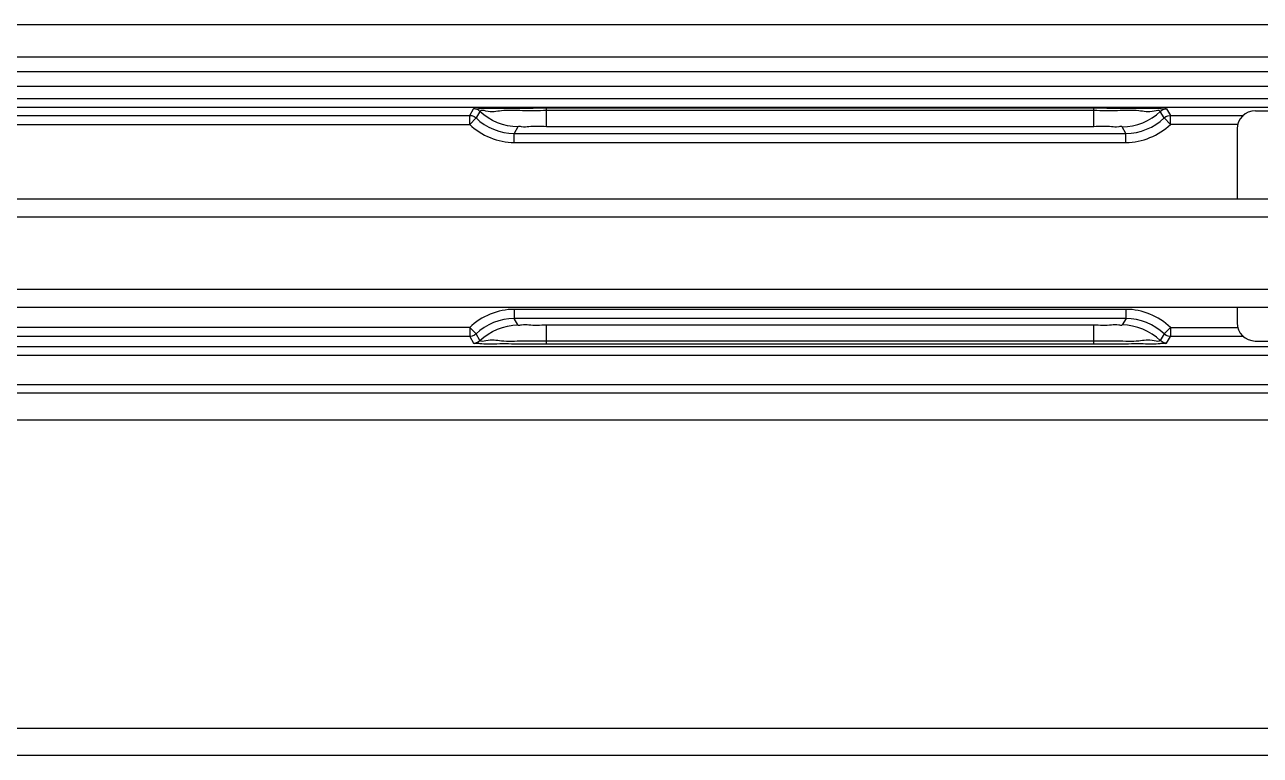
# Model space of a CAD drawing. Header units: millimetres. Extents: x 473 to 3963, y -1329 to 3488.
# Drawn here: x 2273.8 to 2341.9, y -68.7 to -28.4 of the extents above; entities that cross this region are included whole.
import ezdxf

# ---------------------------------------------------------------- set-up
doc = ezdxf.new("R2010")
doc.units = ezdxf.units.MM
doc.header["$LTSCALE"] = 392.37
doc.layers.get('0').update_dxf_attribs({"linetype": 'CONTINUOUS'})

msp = doc.modelspace()

# ---------------------------------------------------------------- linework, layer by layer
at = {"linetype": 'Continuous'}
for p, q in [((2584.648, -28.397), (1875.848, -28.397)), ((2584.648, -30.197), (1875.848, -30.197)), ((2476.148, -30.997), (1946.148, -30.997)), ((2499.591, -31.797), (1904.948, -31.797)), ((1957.652, -32.465), (2464.644, -32.465)), ((1957.652, -32.465), (2464.644, -32.465)), ((2464.644, -32.965), (1957.652, -32.965)), ((2464.644, -32.965), (1957.652, -32.965)), ((2298.33, -33.397), (2298.538, -33.036)), ((2298.33, -33.397), (2298.538, -33.036)), ((2298.888, -33.179), (2298.68, -33.54)), ((2298.888, -33.179), (2298.68, -33.54)), ((2302.553, -32.991), (2332.743, -32.991)), ((2302.553, -33.138), (2302.553, -32.991)), ((2302.553, -33.138), (2302.553, -32.991)), ((2332.743, -33.138), (2302.553, -33.138)), ((2302.553, -34.023), (2302.553, -33.138)), ((2302.553, -34.023), (2302.553, -33.138)), ((2332.743, -33.138), (2302.553, -33.138)), ((2332.743, -33.138), (2332.743, -32.991)), ((2332.743, -33.138), (2332.743, -32.991)), ((2332.743, -34.023), (2332.743, -33.138)), ((2332.743, -34.023), (2332.743, -33.138)), ((2336.616, -33.54), (2336.408, -33.179)), ((2336.616, -33.54), (2336.408, -33.179)), ((2336.758, -33.036), (2336.966, -33.397)), ((2336.758, -33.036), (2336.966, -33.397)), ((2341.649, -33.148), (2374.648, -33.148)), ((2266.966, -33.397), (2298.33, -33.397)), ((2266.966, -33.397), (2298.33, -33.397)), ((2266.966, -33.897), (2298.33, -33.897)), ((2266.966, -33.897), (2298.33, -33.897)), ((2298.33, -33.897), (2298.33, -33.397)), ((2298.33, -33.897), (2298.33, -33.397)), ((2298.33, -33.897), (2298.68, -33.54)), ((2298.33, -33.897), (2298.68, -33.54)), ((2300.988, -34.036), (2300.779, -34.397)), ((2300.988, -34.036), (2300.779, -34.397)), ((2332.743, -34.023), (2302.553, -34.023)), ((2332.743, -34.023), (2302.553, -34.023)), ((2334.517, -34.397), (2334.309, -34.036)), ((2334.517, -34.397), (2334.309, -34.036)), ((2336.966, -33.897), (2336.617, -33.54)), ((2336.966, -33.897), (2336.617, -33.54)), ((2336.966, -33.897), (2336.966, -33.397)), ((2336.966, -33.397), (2340.999, -33.397)), ((2336.966, -33.897), (2336.966, -33.397)), ((2336.966, -33.397), (2340.999, -33.397)), ((2340.648, -33.897), (2336.966, -33.897)), ((2340.648, -33.897), (2336.966, -33.897)), ((2300.779, -34.397), (2334.517, -34.397)), ((2300.779, -34.897), (2300.779, -34.397)), ((2300.779, -34.897), (2300.779, -34.397)), ((2300.779, -34.397), (2334.517, -34.397)), ((2334.517, -34.897), (2334.517, -34.397)), ((2334.517, -34.897), (2334.517, -34.397)), ((2340.648, -34.148), (2340.648, -37.997)), ((2300.779, -34.897), (2334.517, -34.897)), ((2300.779, -34.897), (2334.517, -34.897)), ((1942.148, -37.997), (2497.186, -37.997)), ((1942.148, -37.997), (2497.186, -37.997)), ((1942.148, -38.997), (2497.186, -38.997)), ((2497.186, -42.997), (1942.148, -42.997)), ((2497.186, -43.997), (1942.148, -43.997)), ((2497.186, -43.997), (1942.148, -43.997)), ((2300.779, -44.098), (2300.779, -44.598)), ((2334.517, -44.098), (2300.779, -44.098)), ((2300.779, -44.098), (2300.779, -44.598)), ((2334.517, -44.098), (2300.779, -44.098)), ((2334.517, -44.098), (2334.517, -44.598)), ((2334.517, -44.098), (2334.517, -44.598)), ((2340.648, -43.997), (2340.648, -44.847)), ((2334.518, -44.598), (2300.779, -44.598)), ((2300.987, -44.959), (2300.779, -44.598)), ((2300.987, -44.959), (2300.779, -44.598)), ((2334.518, -44.598), (2300.779, -44.598)), ((2334.518, -44.598), (2334.309, -44.959)), ((2334.518, -44.598), (2334.309, -44.959)), ((2298.33, -45.098), (2266.966, -45.098)), ((2298.33, -45.098), (2266.966, -45.098)), ((2298.33, -45.598), (2266.966, -45.598)), ((2298.33, -45.598), (2266.966, -45.598)), ((2298.33, -45.098), (2298.68, -45.455)), ((2298.33, -45.098), (2298.33, -45.598)), ((2298.33, -45.098), (2298.33, -45.598)), ((2298.33, -45.098), (2298.68, -45.455)), ((2298.33, -45.598), (2298.538, -45.959)), ((2298.33, -45.598), (2298.538, -45.959)), ((2298.888, -45.816), (2298.68, -45.455)), ((2298.888, -45.816), (2298.68, -45.455)), ((2332.743, -44.972), (2302.553, -44.972)), ((2302.553, -45.856), (2302.553, -44.972)), ((2302.553, -45.856), (2302.553, -44.972)), ((2332.743, -44.972), (2302.553, -44.972)), ((2332.743, -45.856), (2332.743, -44.972)), ((2332.743, -45.856), (2332.743, -44.972)), ((2336.617, -45.455), (2336.408, -45.816)), ((2336.617, -45.455), (2336.408, -45.816)), ((2336.966, -45.098), (2336.617, -45.455)), ((2336.966, -45.098), (2336.617, -45.455)), ((2336.758, -45.959), (2336.966, -45.598)), ((2336.758, -45.959), (2336.966, -45.598)), ((2336.966, -45.098), (2340.648, -45.098)), ((2336.966, -45.098), (2336.966, -45.598)), ((2336.966, -45.098), (2336.966, -45.598)), ((2336.966, -45.098), (2340.648, -45.098)), ((2340.999, -45.598), (2336.966, -45.598)), ((2340.999, -45.598), (2336.966, -45.598)), ((1958.124, -46.148), (2464.172, -46.148)), ((1958.124, -46.148), (2464.172, -46.148)), ((2332.743, -45.856), (2302.553, -45.856)), ((2302.553, -46.004), (2302.553, -45.856)), ((2302.553, -46.004), (2302.553, -45.856)), ((2332.743, -45.856), (2302.553, -45.856)), ((2302.553, -46.004), (2332.743, -46.004)), ((2302.553, -46.004), (2332.743, -46.004)), ((2332.743, -46.004), (2332.743, -45.856)), ((2332.743, -46.004), (2332.743, -45.856)), ((2341.649, -45.846), (2374.648, -45.846)), ((2464.172, -46.648), (1958.124, -46.648)), ((2464.172, -46.648), (1958.124, -46.648)), ((1958.124, -48.247), (2464.172, -48.247)), ((1887.142, -48.697), (2535.154, -48.697)), ((1887.142, -48.697), (2535.154, -48.697)), ((1887.148, -50.197), (2535.148, -50.197)), ((1889.969, -67.197), (2535.148, -67.197)), ((1889.46, -68.697), (2535.148, -68.697))]:
    msp.add_line(p, q, dxfattribs=at)
for points in [[(2298.888, -33.179), (2298.785, -33.102), (2298.666, -33.053), (2298.538, -33.036)], [(2298.888, -33.179), (2298.785, -33.102), (2298.666, -33.053), (2298.538, -33.036)], [(2336.408, -33.179), (2336.511, -33.101), (2336.63, -33.053), (2336.758, -33.036)], [(2336.408, -33.179), (2336.511, -33.101), (2336.63, -33.053), (2336.758, -33.036)], [(2298.33, -33.397), (2298.447, -33.411), (2298.567, -33.457), (2298.68, -33.54)], [(2298.33, -33.397), (2298.447, -33.411), (2298.567, -33.457), (2298.68, -33.54)], [(2336.616, -33.54), (2336.709, -33.468), (2336.827, -33.417), (2336.966, -33.397)], [(2336.616, -33.54), (2336.709, -33.468), (2336.827, -33.417), (2336.966, -33.397)], [(2298.68, -45.455), (2298.586, -45.527), (2298.468, -45.578), (2298.33, -45.598)], [(2298.68, -45.455), (2298.586, -45.527), (2298.468, -45.578), (2298.33, -45.598)], [(2336.966, -45.598), (2336.85, -45.584), (2336.73, -45.539), (2336.617, -45.455)], [(2336.966, -45.598), (2336.85, -45.584), (2336.73, -45.539), (2336.617, -45.455)], [(2298.538, -45.959), (2298.666, -45.942), (2298.785, -45.893), (2298.888, -45.816)], [(2298.538, -45.959), (2298.666, -45.942), (2298.785, -45.893), (2298.888, -45.816)], [(2336.758, -45.959), (2336.63, -45.942), (2336.511, -45.893), (2336.408, -45.816)], [(2336.758, -45.959), (2336.63, -45.942), (2336.511, -45.893), (2336.408, -45.816)]]:
    msp.add_lwpolyline(points, dxfattribs=at)
for centre, major_axis, start_param, end_param in [((2341.65, -34.148), (0.95, -0.316), 1.89276, 3.462643), ((2341.65, -44.846), (-0.95, -0.316), -0.32105, 1.248833)]:
    msp.add_ellipse(centre, major_axis=major_axis, ratio=0.998478, start_param=start_param, end_param=end_param, dxfattribs=at)
for points, knots in [([(2298.538, -33.036), (2298.553, -33.008), (2298.709, -33.052), (2298.93, -32.999), (2299.345, -33.015), (2300.075, -32.994), (2301.165, -32.995), (2302.072, -32.991), (2302.553, -32.991)], [0, 0, 0, 0, 0.023517, 0.088737, 0.190168, 0.32073, 0.640774, 1, 1, 1, 1]), ([(2302.553, -33.138), (2302.117, -33.138), (2301.303, -33.159), (2300.142, -33.093), (2299.464, -33.263), (2298.941, -33.082), (2298.888, -33.179)], [0, 0, 0, 0, 0.357195, 0.676702, 0.910165, 1, 1, 1, 1]), ([(2302.553, -33.138), (2302.117, -33.138), (2301.303, -33.159), (2300.142, -33.093), (2299.464, -33.263), (2298.941, -33.082), (2298.888, -33.179)], [0, 0, 0, 0, 0.357195, 0.676702, 0.910165, 1, 1, 1, 1]), ([(2332.743, -32.991), (2333.224, -32.991), (2334.132, -32.995), (2335.221, -32.994), (2335.951, -33.015), (2336.367, -32.999), (2336.587, -33.052), (2336.743, -33.008), (2336.758, -33.036)], [0, 0, 0, 0, 0.359224, 0.679268, 0.80983, 0.911262, 0.976483, 1, 1, 1, 1]), ([(2336.408, -33.179), (2336.355, -33.083), (2335.833, -33.263), (2335.152, -33.093), (2333.993, -33.159), (2333.179, -33.138), (2332.743, -33.138)], [0, 0, 0, 0, 0.090231, 0.323813, 0.643082, 1, 1, 1, 1]), ([(2336.408, -33.179), (2336.355, -33.083), (2335.833, -33.263), (2335.152, -33.093), (2333.993, -33.159), (2333.179, -33.138), (2332.743, -33.138)], [0, 0, 0, 0, 0.090231, 0.323813, 0.643082, 1, 1, 1, 1]), ([(2302.553, -34.023), (2302.23, -34.023), (2301.739, -33.975), (2301.288, -34.082), (2301.015, -33.978), (2300.988, -34.036)], [0, 0, 0, 0, 0.61884, 0.876396, 1, 1, 1, 1]), ([(2302.553, -34.023), (2302.23, -34.023), (2301.739, -33.975), (2301.288, -34.082), (2301.015, -33.978), (2300.988, -34.036)], [0, 0, 0, 0, 0.61884, 0.876396, 1, 1, 1, 1]), ([(2334.309, -34.036), (2334.286, -33.976), (2334.007, -34.083), (2333.563, -33.973), (2333.068, -34.023), (2332.743, -34.023)], [0, 0, 0, 0, 0.123906, 0.37755, 1, 1, 1, 1]), ([(2334.309, -34.036), (2334.286, -33.976), (2334.007, -34.083), (2333.563, -33.973), (2333.068, -34.023), (2332.743, -34.023)], [0, 0, 0, 0, 0.123906, 0.37755, 1, 1, 1, 1]), ([(2302.553, -44.972), (2302.23, -44.972), (2301.739, -45.02), (2301.287, -44.913), (2301.015, -45.017), (2300.987, -44.959)], [0, 0, 0, 0, 0.618394, 0.876575, 1, 1, 1, 1]), ([(2302.553, -44.972), (2302.23, -44.972), (2301.739, -45.02), (2301.287, -44.913), (2301.015, -45.017), (2300.987, -44.959)], [0, 0, 0, 0, 0.618394, 0.876575, 1, 1, 1, 1]), ([(2334.309, -44.959), (2334.281, -45.017), (2334.014, -44.914), (2333.56, -45.02), (2333.07, -44.972), (2332.743, -44.972)], [0, 0, 0, 0, 0.12316, 0.374835, 1, 1, 1, 1]), ([(2334.309, -44.959), (2334.281, -45.017), (2334.014, -44.914), (2333.56, -45.02), (2333.07, -44.972), (2332.743, -44.972)], [0, 0, 0, 0, 0.12316, 0.374835, 1, 1, 1, 1]), ([(2298.538, -45.959), (2298.553, -45.986), (2298.708, -45.944), (2299.088, -46.023), (2299.959, -45.973), (2301.157, -46.01), (2302.072, -46.004), (2302.553, -46.004)], [0, 0, 0, 0, 0.023465, 0.088676, 0.320659, 0.640716, 1, 1, 1, 1]), ([(2298.538, -45.959), (2298.553, -45.986), (2298.708, -45.944), (2299.088, -46.023), (2299.959, -45.973), (2301.157, -46.01), (2302.072, -46.004), (2302.553, -46.004)], [0, 0, 0, 0, 0.023465, 0.088676, 0.320659, 0.640716, 1, 1, 1, 1]), ([(2302.553, -45.856), (2302.117, -45.856), (2301.303, -45.836), (2300.144, -45.901), (2299.461, -45.733), (2298.943, -45.911), (2298.888, -45.816)], [0, 0, 0, 0, 0.35695, 0.676437, 0.910012, 1, 1, 1, 1]), ([(2302.553, -45.856), (2302.117, -45.856), (2301.303, -45.836), (2300.144, -45.901), (2299.461, -45.733), (2298.943, -45.911), (2298.888, -45.816)], [0, 0, 0, 0, 0.35695, 0.676437, 0.910012, 1, 1, 1, 1]), ([(2336.408, -45.816), (2336.354, -45.911), (2335.835, -45.733), (2335.153, -45.901), (2333.993, -45.836), (2333.179, -45.856), (2332.743, -45.856)], [0, 0, 0, 0, 0.089979, 0.323541, 0.643034, 1, 1, 1, 1]), ([(2336.408, -45.816), (2336.354, -45.911), (2335.835, -45.733), (2335.153, -45.901), (2333.993, -45.836), (2333.179, -45.856), (2332.743, -45.856)], [0, 0, 0, 0, 0.089979, 0.323541, 0.643034, 1, 1, 1, 1]), ([(2332.743, -46.004), (2333.224, -46.004), (2334.139, -46.01), (2335.337, -45.972), (2336.209, -46.023), (2336.588, -45.944), (2336.743, -45.986), (2336.758, -45.959)], [0, 0, 0, 0, 0.359282, 0.679339, 0.911323, 0.976534, 1, 1, 1, 1]), ([(2332.743, -46.004), (2333.224, -46.004), (2334.139, -46.01), (2335.337, -45.972), (2336.209, -46.023), (2336.588, -45.944), (2336.743, -45.986), (2336.758, -45.959)], [0, 0, 0, 0, 0.359282, 0.679339, 0.911323, 0.976534, 1, 1, 1, 1])]:
    msp.add_open_spline(points, degree=3, knots=knots, dxfattribs=at)
for points in [[(2300.988, -34.036), (2300.232, -34.036), (2299.428, -33.708), (2298.888, -33.179)], [(2300.988, -34.036), (2300.232, -34.036), (2299.428, -33.708), (2298.888, -33.179)], [(2334.309, -34.036), (2335.065, -34.036), (2335.868, -33.708), (2336.408, -33.179)], [(2334.309, -34.036), (2335.065, -34.036), (2335.868, -33.708), (2336.408, -33.179)], [(2298.33, -33.897), (2298.96, -34.514), (2299.897, -34.897), (2300.779, -34.897)], [(2298.33, -33.897), (2298.96, -34.514), (2299.897, -34.897), (2300.779, -34.897)], [(2298.68, -33.54), (2299.22, -34.069), (2300.023, -34.397), (2300.779, -34.397)], [(2298.68, -33.54), (2299.22, -34.069), (2300.023, -34.397), (2300.779, -34.397)], [(2334.517, -34.397), (2335.273, -34.397), (2336.077, -34.069), (2336.616, -33.54)], [(2334.517, -34.397), (2335.273, -34.397), (2336.077, -34.069), (2336.616, -33.54)], [(2334.517, -34.897), (2335.399, -34.897), (2336.337, -34.514), (2336.966, -33.897)], [(2334.517, -34.897), (2335.399, -34.897), (2336.337, -34.514), (2336.966, -33.897)], [(2300.779, -44.098), (2299.897, -44.098), (2298.96, -44.481), (2298.33, -45.098)], [(2300.779, -44.098), (2299.897, -44.098), (2298.96, -44.481), (2298.33, -45.098)], [(2336.966, -45.098), (2336.337, -44.481), (2335.399, -44.098), (2334.517, -44.098)], [(2336.966, -45.098), (2336.337, -44.481), (2335.399, -44.098), (2334.517, -44.098)], [(2300.779, -44.598), (2300.023, -44.598), (2299.22, -44.926), (2298.68, -45.455)], [(2300.779, -44.598), (2300.023, -44.598), (2299.22, -44.926), (2298.68, -45.455)], [(2298.888, -45.816), (2299.428, -45.287), (2300.232, -44.959), (2300.987, -44.959)], [(2298.888, -45.816), (2299.428, -45.287), (2300.232, -44.959), (2300.987, -44.959)], [(2336.408, -45.816), (2335.868, -45.287), (2335.065, -44.959), (2334.309, -44.959)], [(2336.408, -45.816), (2335.868, -45.287), (2335.065, -44.959), (2334.309, -44.959)], [(2336.617, -45.455), (2336.077, -44.926), (2335.273, -44.598), (2334.518, -44.598)], [(2336.617, -45.455), (2336.077, -44.926), (2335.273, -44.598), (2334.518, -44.598)]]:
    msp.add_open_spline(points, degree=3, dxfattribs=at)

doc.saveas('drawing.dxf')
